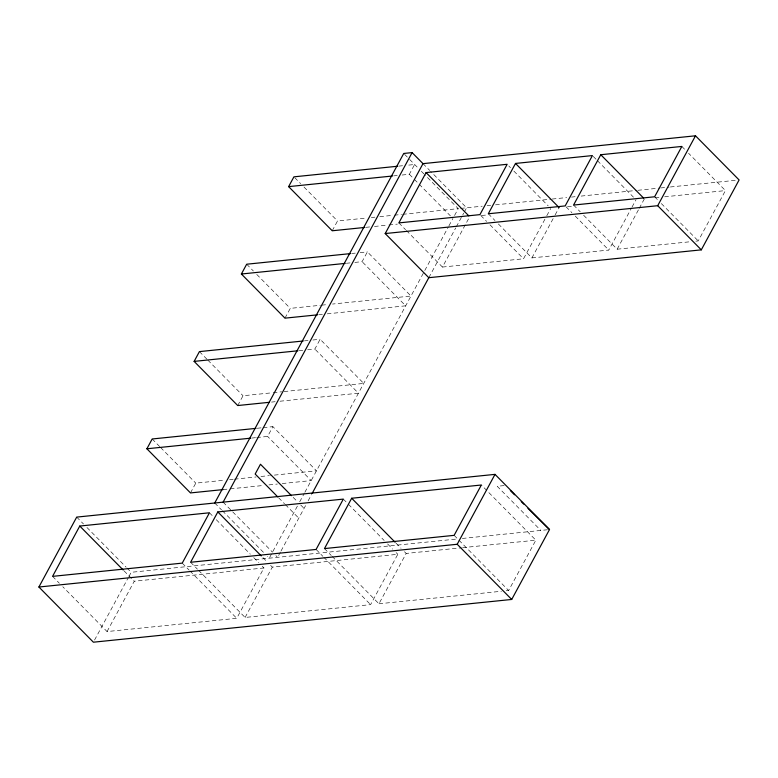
<?xml version="1.0" encoding="UTF-8"?>
<svg xmlns="http://www.w3.org/2000/svg" width="778" height="778" viewBox="0 0 778 778"><rect width="100%" height="100%" fill="white"/><g stroke="black" fill="none" stroke-linecap="round" stroke-linejoin="round"><path stroke-width="0.58" stroke-dasharray="3.89 2.92" d="M94.546 640.08L128.331 577.587M128.905 576.527L131.2 572.297L457.513 538.95M107.053 631.561L134.273 581.224L263.946 567.969L236.736 618.306L107.053 631.561L62.775 586.719M190.484 492.921L195.774 483.138L224.745 480.182M237.728 405.542L243.018 395.749L271.999 392.793M284.981 318.153L290.272 308.37L320.448 305.287M332.225 230.774L337.516 220.981L366.487 218.025M256.73 437.547L267.603 436.439L272.893 426.655L316.49 470.807L270.618 475.494M307.602 349.799L314.847 349.059L320.137 339.266L363.734 383.418L282.861 391.684M354.856 262.41L362.091 261.671L367.391 251.887L410.988 296.029L332.517 304.052M402.1 175.031L409.345 174.291L414.635 164.498L407.39 165.237M297.4 506.099L269.237 558.186L267.535 556.465M299.695 501.849L304.295 493.349M304.869 492.279L424.204 271.58M424.778 270.52L448.342 226.943M448.916 225.873L452.942 218.433M454.527 215.496L458.232 208.65L424.7 174.69M245.099 617.45L272.31 567.123L397.811 554.296L370.591 604.632L245.099 617.45L198.264 570.031M280.469 552.04L277.6 557.33L275.898 555.609M281.033 550.98L305.793 505.194M308.107 500.925L311.57 494.516M428.804 277.697L455.714 227.915M456.287 226.855L463.737 213.094M464.31 212.034L466.596 207.794L430.545 171.286M406.408 230.551L442.458 267.058L469.669 216.722M442.458 267.058L523.536 258.773L546.214 216.829M546.778 215.778L550.746 208.446M498.358 223.957L531.899 257.917L554.578 215.973M555.142 214.923L559.11 207.59M332.128 556.348L378.954 603.777L406.174 553.44L461.403 547.8M531.899 257.917L608.785 250.059L631.464 208.115M632.037 207.065L636.005 199.732M583.617 215.243L617.158 249.203L638.699 209.36M639.263 208.309L644.369 198.876M506.235 590.765L508.637 590.521L535.847 540.185L481.349 485.005M695.843 241.17L698.226 240.927L725.446 190.591L688.549 153.237M398.939 166.103L402.566 165.733M393.649 175.886L397.276 175.517M371.32 217.529L374.938 217.159M379.771 216.663L393.046 215.312M394.251 215.185L401.497 214.446M402.703 214.32L458.232 208.65M460.625 208.407L482.272 206.189M487.096 205.703L490.714 205.334M495.537 204.838L550.999 199.168M552.205 199.042L566.676 197.563M571.499 197.077L575.117 196.708M581.147 196.085L636.608 190.416M637.814 190.299L659.52 188.082M660.726 187.955L669.168 187.09M670.373 186.973L736.688 180.195M366.03 227.312L369.647 226.943M374.481 226.456L387.755 225.095M388.961 224.968L397.412 224.113M481.592 215.506L487.553 214.893M567.522 206.724L573.532 206.112M655.095 197.777L659.87 197.291M664.636 196.805L725.446 190.591M351.695 253.492L355.313 253.122M360.146 252.626L367.391 251.887M346.404 263.275L350.022 262.906M617.158 249.203L691.078 241.657M321.654 305.161L327.694 304.548M318.776 314.701L322.403 314.331M327.227 313.835L405.688 305.822L362.091 261.671M304.441 340.871L308.069 340.501M312.892 340.005L320.137 339.266M299.151 350.664L302.778 350.295M273.204 392.666L281.655 391.801M271.532 402.09L275.149 401.72M279.983 401.224L358.444 393.201L314.847 349.059M257.197 428.26L262.03 427.764M263.236 427.637L272.893 426.655M251.907 438.043L255.524 437.674M229.578 479.686L233.196 479.316M234.402 479.19L256.127 476.972M260.961 476.476L269.412 475.611M223.072 489.595L229.111 488.973M230.317 488.856L264.121 485.404M268.945 484.908L277.396 484.042M282.219 483.546L311.2 480.59L267.603 436.439M504.154 485.579L497.22 486.289L540.817 530.431M462.336 538.454L548.908 529.604M462.609 547.673L535.847 540.185M378.954 603.777L501.431 591.261M681.849 146.439L685.194 149.833M654.629 196.776L657.984 200.17M661.339 203.564L698.226 240.927M593.244 156.427L596.6 159.83M597.436 160.676L633.486 197.184M573.561 205.061L580.262 211.849M566.024 206.763L571.898 212.705M575.253 216.099L608.785 250.059M508.822 165.986L510.504 167.688M513.859 171.082L548.227 205.898M488.302 213.775L495.012 220.563M480.775 215.477L486.639 221.419M489.994 224.813L523.536 258.773M422.999 163.643L429.709 170.44M404.579 154.316L408.771 158.556M409.607 159.402L417.99 167.892M421.345 171.296L423.854 173.844M409.345 174.291L413.536 178.532M414.373 179.378L450.423 215.885M398.861 222.907L405.571 229.704M294.765 177.685L300.629 183.627M303.984 187.021L337.516 220.981M246.675 264.219L253.385 271.016M256.74 274.41L290.272 308.37M454.138 535.342L508.637 590.521M395.953 543.093L401.059 548.266M404.472 551.719L406.174 553.44M199.421 351.607L206.967 359.241M207.814 360.097L243.018 395.749M343.312 499.106L347.572 503.424M348.418 504.28L384.186 540.496M387.59 543.948L392.696 549.122M396.099 552.575L397.811 554.296M293.16 497.356L297.361 501.606M300.707 505L304.062 508.394M278.65 497.803L284.515 503.755M285.361 504.601L298.771 518.187M324.465 548.587L331.272 555.482M316.092 549.443L322.909 556.338M323.755 557.204L370.591 604.632M223.111 502.15L272.495 552.156M152.177 438.986L159.723 446.63M160.56 447.476L195.774 483.138M214.738 503.006L221.555 509.901M222.401 510.767L264.131 553.012M262.945 557.631L267.204 561.949M270.608 565.392L272.31 567.123M209.447 512.79L212.861 516.242M216.265 519.685L250.321 554.179M253.725 557.631L258.841 562.795M262.244 566.248L263.946 567.969M190.6 562.27L197.418 569.165M182.237 563.126L189.044 570.021M189.9 570.887L236.736 618.306M76.701 517.107L83.509 524.002M86.912 527.455L126.085 567.123M126.94 567.979L131.2 572.297M124.052 570.877L134.273 581.224M52.554 576.372L59.371 583.276"/><path stroke-width="1.17" d="M38.9 587.02L76.701 517.107L495.012 474.366L549.511 529.546L511.71 599.459L93.399 642.2L38.9 587.02L457.211 544.269L511.71 599.459M79.774 526.045L52.554 576.372L182.237 563.126L209.447 512.79L79.774 526.045L123.196 570.011M223.072 489.595L190.484 492.921L146.886 448.78L152.177 438.986L255.991 428.377M269.12 402.333L237.728 405.542L194.13 361.391L199.421 351.607L303.235 340.997M317.57 314.827L284.981 318.153L241.384 274.012L246.675 264.219L350.489 253.609M364.824 227.439L332.225 230.774L288.628 186.623L293.919 176.839L397.733 166.229M214.738 503.006L403.733 153.461L412.107 152.605L422.999 163.643L695.503 135.8L739.1 179.951L701.299 249.855L428.804 277.697L385.207 233.556L422.999 163.643M217.821 511.934L190.6 562.27L316.092 549.443L343.312 499.106L217.821 511.934L261.243 555.91M223.111 502.15L412.107 152.605M426.081 172.58L398.861 222.907L479.938 214.631L507.149 164.294L426.081 172.58L468.833 215.876M312.153 493.447L428.804 277.697M515.513 163.438L488.302 213.775L565.188 205.917L592.408 155.581L515.513 163.438L559.11 207.59M351.675 498.251L324.465 548.587L454.138 535.342L481.349 485.005L351.675 498.251L395.107 542.227M600.772 154.725L573.561 205.061L654.629 196.776L681.849 146.439L600.772 154.725L643.532 198.02M457.211 544.269L495.012 474.366M385.207 233.556L657.702 205.703L695.503 135.8M288.628 186.623L392.443 176.013M241.384 274.012L345.199 263.402M194.13 361.391L297.945 350.781M146.886 448.78L250.701 438.17M549.511 529.546L527.951 508.384M657.702 205.703L701.299 249.855M510.339 490.558L514.54 494.798M521.241 501.586L523.759 504.134M291.487 495.664L260.465 464.252L255.174 474.035L277.814 496.957"/></g></svg>
